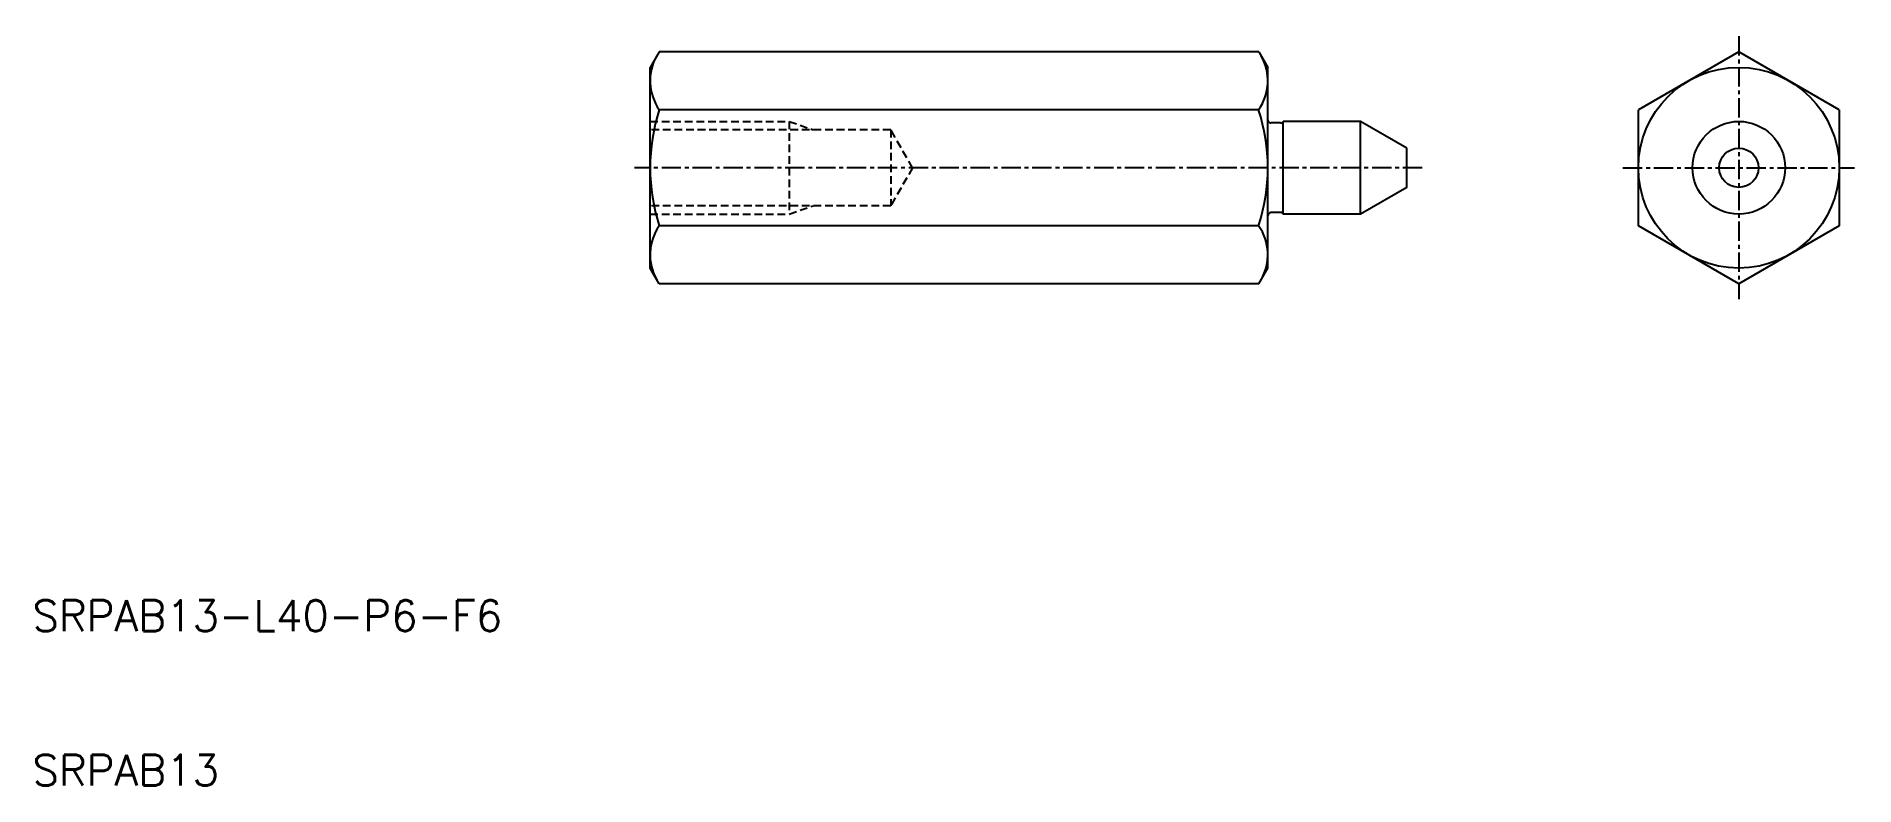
# Model space of a CAD drawing. Extents: x 10 to 128, y 10 to 59.
import ezdxf

# ---------------------------------------------------------------- set-up
doc = ezdxf.new("R2010")
doc.units = 0
doc.linetypes.add('CENTER', pattern=[2, 1.25, -0.25, 0.25, -0.25])
doc.linetypes.add('DASHED', pattern=[0.75, 0.5, -0.25])
doc.layers.get('0').update_dxf_attribs({"linetype": 'CONTINUOUS'})
doc.layers.add('CENTER', color=1, linetype='CENTER')
doc.styles.get("Standard").update_dxf_attribs({"font": 'txt.shx'})

msp = doc.modelspace()

# ---------------------------------------------------------------- linework, layer by layer
at = {"color": 7, "linetype": 'CONTINUOUS'}
for p, q in [((50.58, 57.51), (50, 56.5)), ((89.42, 57.51), (50.58, 57.51)), ((89.42, 57.51), (90, 56.5)), ((120.5, 57.51), (114, 53.75)), ((127, 53.75), (120.5, 57.51)), ((50, 43.5), (50, 56.5)), ((90, 43.5), (90, 56.5)), ((123.75, 55.63), (123.75, 55.63)), ((125.37, 54.69), (125.37, 54.69)), ((89.4, 53.75), (50.6, 53.75)), ((96, 53), (91, 53)), ((91, 47), (91, 53)), ((96, 47), (96, 53)), ((99, 51.27), (96, 53)), ((114, 46.25), (114, 53.75)), ((127, 53.75), (127, 46.25)), ((90.83, 52.9), (90.2, 52.9)), ((99, 48.73), (99, 51.27)), ((99, 48.73), (96, 47)), ((90.83, 47.1), (90.2, 47.1)), ((89.4, 46.25), (50.6, 46.25)), ((96, 47), (91, 47)), ((120.5, 42.49), (114, 46.25)), ((127, 46.25), (120.5, 42.49)), ((50.58, 42.49), (50, 43.5)), ((89.42, 42.49), (50.58, 42.49)), ((89.42, 42.49), (90, 43.5))]:
    msp.add_line(p, q, dxfattribs=at)
at = {"color": 3, "linetype": 'DASHED'}
for p, q in [((50, 53), (59, 53)), ((59, 53), (59, 47)), ((59, 53), (60.56, 52.46)), ((65.58, 52.46), (50, 52.46)), ((67, 50), (65.58, 52.46)), ((65.58, 52.46), (65.58, 47.54)), ((67, 50), (65.58, 47.54)), ((65.58, 47.54), (50, 47.54)), ((59, 47), (60.56, 47.54)), ((50, 47), (59, 47))]:
    msp.add_line(p, q, dxfattribs=at)
at = {"color": 7, "linetype": 'CONTINUOUS'}
for radius in [6.5, 3, 1.27]:
    msp.add_circle((120.5, 50), radius, dxfattribs=at)
for centre, radius, start, end in [((53.25, 55.63), 3.25, 150, 215.2644), ((86.75, 55.63), 3.25, 324.7356, 30), ((62.11, 50), 12.11, 161.9403, 198.0597), ((77.89, 50), 12.11, 341.9403, 18.0597), ((90.2, 53.1), 0.2, 180, 270), ((90.83, 53.1), 0.2, 270, 330), ((90.2, 46.9), 0.2, 90, 180), ((90.83, 46.9), 0.2, 30, 90), ((53.25, 44.37), 3.25, 144.7356, 210), ((86.75, 44.37), 3.25, 330, 35.2644)]:
    msp.add_arc(centre, radius, start, end, dxfattribs=at)
at = {"layer": 'CENTER', "color": 1, "linetype": 'CENTER'}
for p, q in [((120.5, 58.51), (120.5, 41.49)), ((100, 50), (49, 50)), ((113, 50), (128, 50))]:
    msp.add_line(p, q, dxfattribs=at)

# ---------------------------------------------------------------- texts
at = {"color": 7, "linetype": 'CONTINUOUS'}
for s, p in [('SRPAB13-L40-P6-F6', (10, 20)), ('SRPAB13', (10, 10))]:
    msp.add_text(s, height=2, dxfattribs=at).set_placement(p)

doc.saveas('drawing.dxf')
